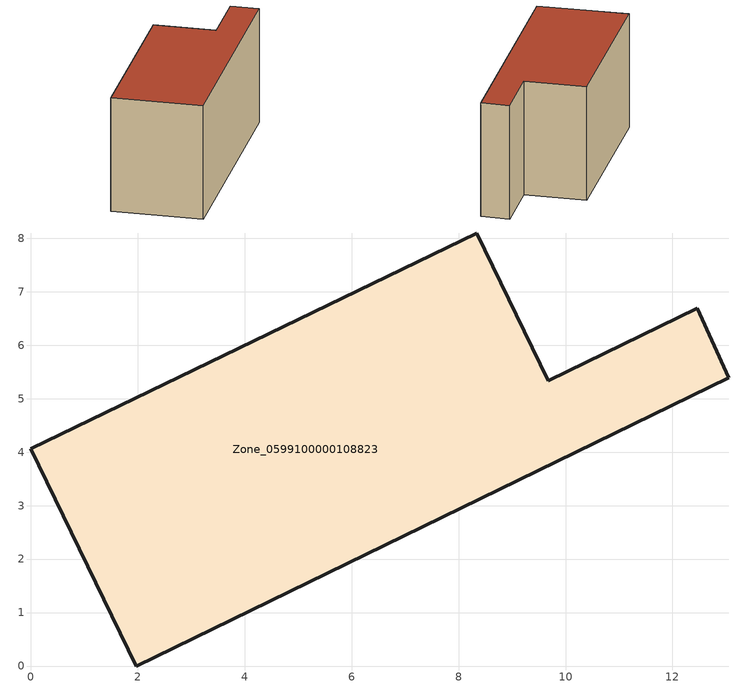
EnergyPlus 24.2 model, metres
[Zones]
Zone_0599100000108823
 floor ground (C_G): 1.97,0 0,4.06 8.34,8.1 9.68,5.34 12.46,6.69 13.05,5.39 z0
 wall outside (C_F): 1.97,0 13.05,5.39 12.46,6.69 9.68,5.34 8.34,8.1 0,4.06 1.97,0 z0:5.85
 roof outside (C_R): 0,4.06 1.97,0 13.05,5.39 12.46,6.69 9.68,5.34 8.34,8.1 z5.85
[BUILDING]
Pand.0599100000108823: North Axis=0; Terrain=City; Loads Convergence Tolerance Value=0.04; Temperature Convergence Tolerance Value=0.4; Solar Distribution=FullExterior; Maximum Number of Warmup Days=25; Minimum Number of Warmup Days=1
[Site:Location]
Rotterdam.The.Hague.AP_ZH_NLD Design_Conditions: Latitude=51.96; Longitude=4.45; Time Zone=1; Elevation=-4.5
[SITE:GROUNDTEMPERATURE:BUILDINGSURFACE]
18, 18, 18, 18, 18, 18, 18, 18, 18, 18, 18, 18
[MATERIAL] Thermal Absorptance=0.9; Solar Absorptance=0.7; Visible Absorptance=0.7
Name | Roughness | Thickness | Conductivity | Density | Specific Heat
G.TC.1946-1964 | MediumSmooth | 0.15 | 1 | 540 | 1210
F.TC.1946-1964 | Rough | 0.3 | 0.857143 | 1920 | 840
R.TC.1946-1964 | MediumRough | 0.2 | 0.235294 | 1500 | 1000
[CONSTRUCTION]
C_G: G.TC.1946-1964
C_F: F.TC.1946-1964
C_R: R.TC.1946-1964
[ZONE]
Zone_0599100000108823: Type=1; Multiplier=1; Ceiling Height=Autocalculate; Volume=Autocalculate; Floor Area=autocalculate; Part of Total Floor Area=Yes
[ZONEINFILTRATION:DESIGNFLOWRATE]
Infil_Zone_0599100000108823: Zone or ZoneList or Space or SpaceList=Zone_0599100000108823; Schedule=AlwaysOn; Design Flow Rate Calculation Method=Flow/Area; Flow Rate per Floor Area=0.003; Constant Term Coefficient=1; Temperature Term Coefficient=0; Velocity Term Coefficient=0; Velocity Squared Term Coefficient=0
[HVACTEMPLATE:ZONE:IDEALLOADSAIRSYSTEM]
Zone_0599100000108823: Maximum Heating Supply Air Temperature=50; Minimum Cooling Supply Air Temperature=13; Maximum Heating Supply Air Humidity Ratio=0.0156; Minimum Cooling Supply Air Humidity Ratio=0.0077; Heating Limit=NoLimit; Cooling Limit=NoLimit; Dehumidification Control Type=ConstantSensibleHeatRatio; Cooling Sensible Heat Ratio=0.7; Dehumidification Setpoint=60; Humidification Control Type=None; Humidification Setpoint=30; Outdoor Air Method=None; Outdoor Air Flow Rate per Person=0.00944; Outdoor Air Flow Rate per Zone Floor Area=0; Outdoor Air Flow Rate per Zone=0; Demand Controlled Ventilation Type=None; Outdoor Air Economizer Type=NoEconomizer; Heat Recovery Type=None; Sensible Heat Recovery Effectiveness=0.7; Latent Heat Recovery Effectiveness=0.65
[ZONECONTROL:THERMOSTAT]
ThermostatControl_Zone_0599100000108823: Zone or ZoneList=Zone_0599100000108823; Control Type Schedule=DualSetpointControlType; Control 1=Thermostat_Zone_0599100000108823; Temperature Difference Between Cutout And Setpoint=0
[THERMOSTATSETPOINT:DUALSETPOINT]
Thermostat_Zone_0599100000108823: Heating Setpoint Temperature Schedule=HeatingSetpoint_Zone_0599100000108823; Cooling Setpoint Temperature Schedule=CoolingSetpoint_Zone_0599100000108823
[SCHEDULE:COMPACT]
HeatingSetpoint_Zone_0599100000108823: Through: 12/31, For: AllDays, Until: 24:00, 21
CoolingSetpoint_Zone_0599100000108823: Through: 12/31, For: AllDays, Until: 24:00, 24
DualSetpointControlType: Through: 12/31, For: AllDays, Until: 24:00, 4
AlwaysOn: Through: 12/31, For: AllDays, Until: 24:00, 1
